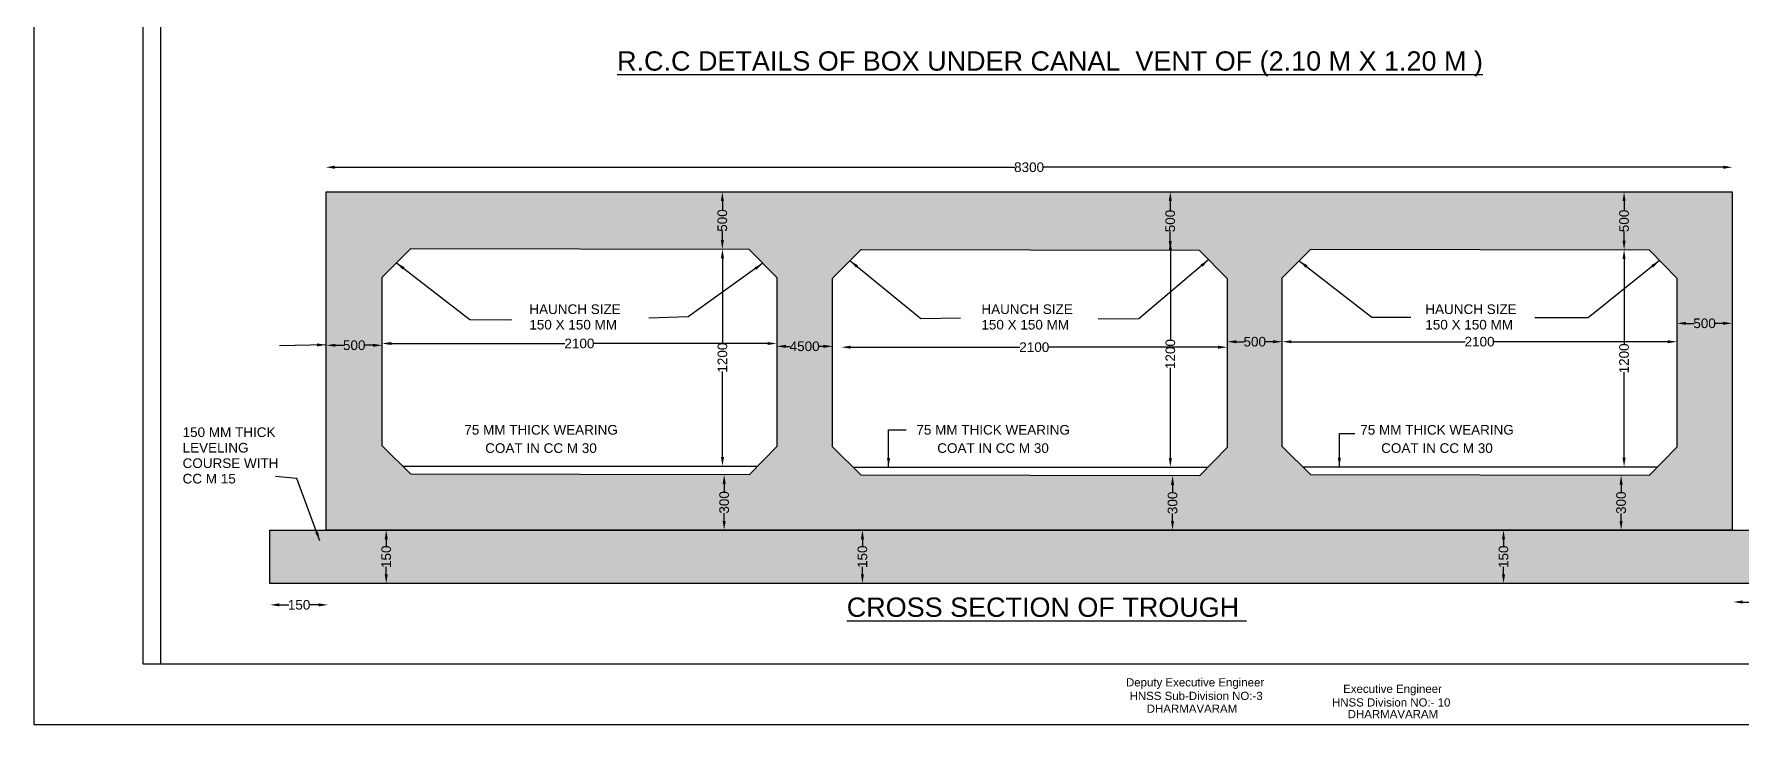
# Model space of a CAD drawing. Header units: millimetres. Extents: x 1099666 to 1368832, y 44489344 to 44677703.
# Drawn here: x 1099666 to 1276635, y 44489344 to 44560984 of the extents above; entities that cross this region are included whole.
import ezdxf

# ---------------------------------------------------------------- set-up
doc = ezdxf.new("R2010")
doc.units = ezdxf.units.MM
doc.header["$MEASUREMENT"] = 0
for name, color, linetype in [('DIMENSIONS', 7, 'Continuous'), ('DRAWING', 2, 'Continuous'), ('TEXT', 7, 'Continuous')]:
    doc.layers.add(name, color=color, linetype=linetype)
doc.styles.get("Standard").update_dxf_attribs({"font": 'arial.ttf', "height": 1000})
doc.dimstyles.get("Standard").update_dxf_attribs({"dimtxt": 1000, "dimasz": 950, "dimexe": 0.18, "dimexo": 0.0625, "dimgap": 0.09, "dimtad": 0, "dimdec": 0, "dimzin": 0, "dimdsep": 46, "dimtxsty": 'Standard', "dimcen": 0.09, "dimse1": 1, "dimse2": 1, "dimadec": 0, "dimazin": 0, "dimtfac": 1, "dimtdec": 0, "dimtofl": 0, "dimtmove": 0, "dimatfit": 3, "dimfxl": 1, "dimtolj": 1, "dimtzin": 0, "dimarcsym": 0})
pattern_1 = [(50, (0, 0), (3586.30091, -313.76067), [375, -4125]), (355, (0, 0), (-693.75667, 3760.96067), [300, -3300]), (100.4514, (299, -26), (2892.5469, 3447.1977), [318.70095, -3505.71056]), (46.1842, (0, 1000), (5336.20524, -827.59507), [562.5, -6187.5]), (96.6356, (444.7, 931), (4673.3135, 4870.58935), [478.05144, -5258.565]), (351.1842, (0, 1000), (4673.3097, 4870.593), [450, -4950]), (21, (500, 750), (2984.53526, -2013.09445), [375, -4125]), (326, (500, 750), (1216.57666, 3625.75023), [300, -3300]), (71.4514, (748.7, 582.2), (4201.11314, 1612.65248), [318.70095, -3505.71056]), (37.5, (0, 0), (60.799277, 1664.46927), [0, -3260, 0, -3350, 0, -3312.5]), (7.5, (0, 0), (1315.34769, 1972.05856), [0, -1910, 0, -3185, 0, -1262.5]), (327.5, (-1115, 0), (2669.11218, -112.77436), [0, -1250, 0, -3900, 0, -5175]), (317.5, (-1615, 0), (2915.93085, 500.52491), [0, -1625, 0, -2590, 0, -3675])]

# ---------------------------------------------------------------- blocks, each defined once
blk = doc.blocks.new('*D95')
at = {"layer": 'Defpoints', "color": 0, "transparency": 16777216}
for p in [(1129941, 44528825), (1129941, 44528712), (1135727, 44528825)]:
    blk.add_point(p, dxfattribs=at)
at = {"layer": 'DIMENSIONS', "color": 0, "lineweight": -2, "transparency": 16777216}
for p, q in [((1130891, 44528712), (1131731, 44528712)), ((1134777, 44528712), (1133937, 44528712))]:
    blk.add_line(p, q, dxfattribs=at)
at = {"layer": 'DIMENSIONS', "color": 0, "transparency": 16777216}
for points in [[(1130891, 44528870), (1130891, 44528553), (1129941, 44528712)], [(1134777, 44528870), (1134777, 44528553), (1135727, 44528712)]]:
    blk.add_solid(points, dxfattribs=at)
at = {"layer": 'DIMENSIONS', "color": 0, "transparency": 16777216, "insert": (1132834, 44528712), "char_height": 1000, "attachment_point": 5}
blk.add_mtext('\\A1;500', dxfattribs=at)
blk = doc.blocks.new('*D96')
at = {"layer": 'Defpoints', "color": 0, "transparency": 16777216}
for p in [(1135727, 44528825), (1176620, 44528898), (1176620, 44528825)]:
    blk.add_point(p, dxfattribs=at)
at = {"layer": 'DIMENSIONS', "color": 0, "lineweight": -2, "transparency": 16777216}
for p, q in [((1136677, 44528898), (1154673, 44528898)), ((1175670, 44528898), (1157673, 44528898))]:
    blk.add_line(p, q, dxfattribs=at)
at = {"layer": 'DIMENSIONS', "color": 0, "transparency": 16777216}
for points in [[(1136677, 44529057), (1136677, 44528740), (1135727, 44528898)], [(1175670, 44529057), (1175670, 44528740), (1176620, 44528898)]]:
    blk.add_solid(points, dxfattribs=at)
at = {"layer": 'DIMENSIONS', "color": 0, "transparency": 16777216, "insert": (1156173, 44528898), "char_height": 1000, "attachment_point": 5}
blk.add_mtext('\\A1;2100', dxfattribs=at)
blk = doc.blocks.new('*D97')
at = {"layer": 'Defpoints', "color": 0, "transparency": 16777216}
for p in [(1170995, 44538689), (1170995, 44516173), (1170995, 44516173)]:
    blk.add_point(p, dxfattribs=at)
at = {"layer": 'DIMENSIONS', "color": 0, "lineweight": -2, "transparency": 16777216}
for p, q in [((1170995, 44537739), (1170995, 44528875)), ((1170995, 44517123), (1170995, 44525986))]:
    blk.add_line(p, q, dxfattribs=at)
at = {"layer": 'DIMENSIONS', "color": 0, "transparency": 16777216}
for points in [[(1170837, 44537739), (1171154, 44537739), (1170995, 44538689)], [(1170837, 44517123), (1171154, 44517123), (1170995, 44516173)]]:
    blk.add_solid(points, dxfattribs=at)
at = {"layer": 'DIMENSIONS', "color": 0, "transparency": 16777216, "insert": (1170995, 44527431), "char_height": 1000, "attachment_point": 5, "rotation": 90}
blk.add_mtext('\\A1;1200', dxfattribs=at)
blk = doc.blocks.new('*D98')
at = {"layer": 'Defpoints', "color": 0, "transparency": 16777216}
for p in [(1170994, 44515289), (1170994, 44509549), (1171174, 44509549)]:
    blk.add_point(p, dxfattribs=at)
at = {"layer": 'DIMENSIONS', "color": 0, "lineweight": -2, "transparency": 16777216}
for p, q in [((1171174, 44514339), (1171174, 44513521)), ((1171174, 44510499), (1171174, 44511316))]:
    blk.add_line(p, q, dxfattribs=at)
at = {"layer": 'DIMENSIONS', "color": 0, "transparency": 16777216}
for points in [[(1171016, 44514339), (1171332, 44514339), (1171174, 44515289)], [(1171016, 44510499), (1171332, 44510499), (1171174, 44509549)]]:
    blk.add_solid(points, dxfattribs=at)
at = {"layer": 'DIMENSIONS', "color": 0, "transparency": 16777216, "insert": (1171174, 44512419), "char_height": 1000, "attachment_point": 5, "rotation": 90}
blk.add_mtext('\\A1;300', dxfattribs=at)
blk = doc.blocks.new('*D99')
at = {"layer": 'Defpoints', "color": 0, "transparency": 16777216}
for p in [(1136152, 44509549), (1136152, 44504012), (1136152, 44504012)]:
    blk.add_point(p, dxfattribs=at)
at = {"layer": 'DIMENSIONS', "color": 0, "lineweight": -2, "transparency": 16777216}
for p, q in [((1136152, 44508599), (1136152, 44507836)), ((1136152, 44504962), (1136152, 44505724))]:
    blk.add_line(p, q, dxfattribs=at)
at = {"layer": 'DIMENSIONS', "color": 0, "transparency": 16777216}
for points in [[(1135993, 44508599), (1136310, 44508599), (1136152, 44509549)], [(1135993, 44504962), (1136310, 44504962), (1136152, 44504012)]]:
    blk.add_solid(points, dxfattribs=at)
at = {"layer": 'DIMENSIONS', "color": 0, "transparency": 16777216, "insert": (1136152, 44506780), "char_height": 1000, "attachment_point": 5, "rotation": 90}
blk.add_mtext('\\A1;150', dxfattribs=at)
blk = doc.blocks.new('*D100')
at = {"layer": 'Defpoints', "color": 0, "transparency": 16777216}
for p in [(1124128, 44501789), (1124128, 44501789), (1130110, 44501847)]:
    blk.add_point(p, dxfattribs=at)
at = {"layer": 'DIMENSIONS', "color": 0, "lineweight": -2, "transparency": 16777216}
for p, q in [((1125078, 44501789), (1126063, 44501789)), ((1129160, 44501789), (1128175, 44501789))]:
    blk.add_line(p, q, dxfattribs=at)
at = {"layer": 'DIMENSIONS', "color": 0, "transparency": 16777216}
for points in [[(1125078, 44501947), (1125078, 44501630), (1124128, 44501789)], [(1129160, 44501947), (1129160, 44501630), (1130110, 44501789)]]:
    blk.add_solid(points, dxfattribs=at)
at = {"layer": 'DIMENSIONS', "color": 0, "transparency": 16777216, "insert": (1127119, 44501789), "char_height": 1000, "attachment_point": 5}
blk.add_mtext('\\A1;150', dxfattribs=at)
blk = doc.blocks.new('*D101')
at = {"layer": 'Defpoints', "color": 0, "transparency": 16777216}
for p in [(1185502, 44509549), (1185502, 44504012), (1185502, 44504012)]:
    blk.add_point(p, dxfattribs=at)
at = {"layer": 'DIMENSIONS', "color": 0, "lineweight": -2, "transparency": 16777216}
for p, q in [((1185502, 44508599), (1185502, 44507836)), ((1185502, 44504962), (1185502, 44505724))]:
    blk.add_line(p, q, dxfattribs=at)
at = {"layer": 'DIMENSIONS', "color": 0, "transparency": 16777216}
for points in [[(1185343, 44508599), (1185660, 44508599), (1185502, 44509549)], [(1185343, 44504962), (1185660, 44504962), (1185502, 44504012)]]:
    blk.add_solid(points, dxfattribs=at)
at = {"layer": 'DIMENSIONS', "color": 0, "transparency": 16777216, "insert": (1185502, 44506780), "char_height": 1000, "attachment_point": 5, "rotation": 90}
blk.add_mtext('\\A1;150', dxfattribs=at)
blk = doc.blocks.new('*D102')
at = {"layer": 'Defpoints', "color": 0, "transparency": 16777216}
for p in [(1217640, 44515186), (1217651, 44515186), (1217640, 44509549)]:
    blk.add_point(p, dxfattribs=at)
at = {"layer": 'DIMENSIONS', "color": 0, "lineweight": -2, "transparency": 16777216}
for p, q in [((1217640, 44514236), (1217640, 44513470)), ((1217640, 44510499), (1217640, 44511265))]:
    blk.add_line(p, q, dxfattribs=at)
at = {"layer": 'DIMENSIONS', "color": 0, "transparency": 16777216}
for points in [[(1217482, 44514236), (1217798, 44514236), (1217640, 44515186)], [(1217482, 44510499), (1217798, 44510499), (1217640, 44509549)]]:
    blk.add_solid(points, dxfattribs=at)
at = {"layer": 'DIMENSIONS', "color": 0, "transparency": 16777216, "insert": (1217640, 44512367), "char_height": 1000, "attachment_point": 5, "rotation": 90}
blk.add_mtext('\\A1;300', dxfattribs=at)
blk = doc.blocks.new('*D103')
at = {"layer": 'Defpoints', "color": 0, "transparency": 16777216}
for p in [(1251822, 44509549), (1251822, 44504012), (1251937, 44504012)]:
    blk.add_point(p, dxfattribs=at)
at = {"layer": 'DIMENSIONS', "color": 0, "lineweight": -2, "transparency": 16777216}
for p, q in [((1251937, 44508599), (1251937, 44507836)), ((1251937, 44504962), (1251937, 44505724))]:
    blk.add_line(p, q, dxfattribs=at)
at = {"layer": 'DIMENSIONS', "color": 0, "transparency": 16777216}
for points in [[(1251778, 44508599), (1252095, 44508599), (1251937, 44509549)], [(1251778, 44504962), (1252095, 44504962), (1251937, 44504012)]]:
    blk.add_solid(points, dxfattribs=at)
at = {"layer": 'DIMENSIONS', "color": 0, "transparency": 16777216, "insert": (1251937, 44506780), "char_height": 1000, "attachment_point": 5, "rotation": 90}
blk.add_mtext('\\A1;150', dxfattribs=at)
blk = doc.blocks.new('*D104')
at = {"layer": 'Defpoints', "color": 0, "transparency": 16777216}
for p in [(1264123, 44515211), (1264458, 44515211), (1264447, 44509549)]:
    blk.add_point(p, dxfattribs=at)
at = {"layer": 'DIMENSIONS', "color": 0, "lineweight": -2, "transparency": 16777216}
for p, q in [((1264123, 44514261), (1264123, 44513482)), ((1264123, 44510499), (1264123, 44511277))]:
    blk.add_line(p, q, dxfattribs=at)
at = {"layer": 'DIMENSIONS', "color": 0, "transparency": 16777216}
for points in [[(1263965, 44514261), (1264282, 44514261), (1264123, 44515211)], [(1263965, 44510499), (1264282, 44510499), (1264123, 44509549)]]:
    blk.add_solid(points, dxfattribs=at)
at = {"layer": 'DIMENSIONS', "color": 0, "transparency": 16777216, "insert": (1264123, 44512380), "char_height": 1000, "attachment_point": 5, "rotation": 90}
blk.add_mtext('\\A1;300', dxfattribs=at)
blk = doc.blocks.new('*D105')
at = {"layer": 'Defpoints', "color": 0, "transparency": 16777216}
for p in [(1275755, 44501907), (1281502, 44502086), (1281502, 44501966)]:
    blk.add_point(p, dxfattribs=at)
at = {"layer": 'DIMENSIONS', "color": 0, "lineweight": -2, "transparency": 16777216}
for p, q in [((1276705, 44502086), (1277573, 44502086)), ((1280552, 44502086), (1279685, 44502086))]:
    blk.add_line(p, q, dxfattribs=at)
at = {"layer": 'DIMENSIONS', "color": 0, "transparency": 16777216}
for points in [[(1276705, 44502244), (1276705, 44501927), (1275755, 44502086)], [(1280552, 44502244), (1280552, 44501927), (1281502, 44502086)]]:
    blk.add_solid(points, dxfattribs=at)
at = {"layer": 'DIMENSIONS', "color": 0, "transparency": 16777216, "insert": (1278629, 44502086), "char_height": 1000, "attachment_point": 5}
blk.add_mtext('\\A1;150', dxfattribs=at)
blk = doc.blocks.new('*D107')
at = {"layer": 'Defpoints', "color": 0, "transparency": 16777216}
for p in [(1269901, 44530987), (1275645, 44530987), (1275645, 44530987)]:
    blk.add_point(p, dxfattribs=at)
at = {"layer": 'DIMENSIONS', "color": 0, "lineweight": -2, "transparency": 16777216}
for p, q in [((1270851, 44530987), (1271670, 44530987)), ((1274695, 44530987), (1273876, 44530987))]:
    blk.add_line(p, q, dxfattribs=at)
at = {"layer": 'DIMENSIONS', "color": 0, "transparency": 16777216}
for points in [[(1270851, 44531146), (1270851, 44530829), (1269901, 44530987)], [(1274695, 44531146), (1274695, 44530829), (1275645, 44530987)]]:
    blk.add_solid(points, dxfattribs=at)
at = {"layer": 'DIMENSIONS', "color": 0, "transparency": 16777216, "insert": (1272773, 44530987), "char_height": 1000, "attachment_point": 5}
blk.add_mtext('\\A1;500', dxfattribs=at)
blk = doc.blocks.new('*D108')
at = {"layer": 'Defpoints', "color": 0, "transparency": 16777216}
for p in [(1229008, 44529082), (1229008, 44529082), (1269901, 44529082)]:
    blk.add_point(p, dxfattribs=at)
at = {"layer": 'DIMENSIONS', "color": 0, "lineweight": -2, "transparency": 16777216}
for p, q in [((1229958, 44529082), (1247954, 44529082)), ((1268951, 44529082), (1250954, 44529082))]:
    blk.add_line(p, q, dxfattribs=at)
at = {"layer": 'DIMENSIONS', "color": 0, "transparency": 16777216}
for points in [[(1229958, 44529240), (1229958, 44528923), (1229008, 44529082)], [(1268951, 44529240), (1268951, 44528923), (1269901, 44529082)]]:
    blk.add_solid(points, dxfattribs=at)
at = {"layer": 'DIMENSIONS', "color": 0, "transparency": 16777216, "insert": (1249454, 44529082), "char_height": 1000, "attachment_point": 5}
blk.add_mtext('\\A1;2100', dxfattribs=at)
blk = doc.blocks.new('*D109')
at = {"layer": 'Defpoints', "color": 0, "transparency": 16777216}
for p in [(1264431, 44538611), (1264431, 44538611), (1264387, 44516095)]:
    blk.add_point(p, dxfattribs=at)
at = {"layer": 'DIMENSIONS', "color": 0, "lineweight": -2, "transparency": 16777216}
for p, q in [((1264431, 44537661), (1264431, 44528797)), ((1264431, 44517045), (1264431, 44525908))]:
    blk.add_line(p, q, dxfattribs=at)
at = {"layer": 'DIMENSIONS', "color": 0, "transparency": 16777216}
for points in [[(1264272, 44537661), (1264589, 44537661), (1264431, 44538611)], [(1264272, 44517045), (1264589, 44517045), (1264431, 44516095)]]:
    blk.add_solid(points, dxfattribs=at)
at = {"layer": 'DIMENSIONS', "color": 0, "transparency": 16777216, "insert": (1264431, 44527353), "char_height": 1000, "attachment_point": 5, "rotation": 90}
blk.add_mtext('\\A1;1200', dxfattribs=at)
blk = doc.blocks.new('*D110')
at = {"layer": 'Defpoints', "color": 0, "transparency": 16777216}
for p in [(1264431, 44544612), (1264419, 44538611), (1264431, 44538611)]:
    blk.add_point(p, dxfattribs=at)
at = {"layer": 'DIMENSIONS', "color": 0, "lineweight": -2, "transparency": 16777216}
for p, q in [((1264431, 44543662), (1264431, 44542715)), ((1264431, 44539561), (1264431, 44540508))]:
    blk.add_line(p, q, dxfattribs=at)
at = {"layer": 'DIMENSIONS', "color": 0, "transparency": 16777216}
for points in [[(1264272, 44543662), (1264589, 44543662), (1264431, 44544612)], [(1264272, 44539561), (1264589, 44539561), (1264431, 44538611)]]:
    blk.add_solid(points, dxfattribs=at)
at = {"layer": 'DIMENSIONS', "color": 0, "transparency": 16777216, "insert": (1264431, 44541611), "char_height": 1000, "attachment_point": 5, "rotation": 90}
blk.add_mtext('\\A1;500', dxfattribs=at)
blk = doc.blocks.new('*D111')
at = {"layer": 'Defpoints', "color": 0, "transparency": 16777216}
for p in [(1217413, 44544612), (1217401, 44538586), (1217401, 44538586)]:
    blk.add_point(p, dxfattribs=at)
at = {"layer": 'DIMENSIONS', "color": 0, "lineweight": -2, "transparency": 16777216}
for p, q in [((1217401, 44543662), (1217401, 44542702)), ((1217401, 44539536), (1217401, 44540496))]:
    blk.add_line(p, q, dxfattribs=at)
at = {"layer": 'DIMENSIONS', "color": 0, "transparency": 16777216}
for points in [[(1217243, 44543662), (1217560, 44543662), (1217401, 44544612)], [(1217243, 44539536), (1217560, 44539536), (1217401, 44538586)]]:
    blk.add_solid(points, dxfattribs=at)
at = {"layer": 'DIMENSIONS', "color": 0, "transparency": 16777216, "insert": (1217401, 44541599), "char_height": 1000, "attachment_point": 5, "rotation": 90}
blk.add_mtext('\\A1;500', dxfattribs=at)
blk = doc.blocks.new('*D112')
at = {"layer": 'Defpoints', "color": 0, "transparency": 16777216}
for p in [(1217401, 44539536), (1217401, 44516070), (1217413, 44516070)]:
    blk.add_point(p, dxfattribs=at)
at = {"layer": 'DIMENSIONS', "color": 0, "lineweight": -2, "transparency": 16777216}
for p, q in [((1217413, 44538586), (1217413, 44529248)), ((1217413, 44517020), (1217413, 44526359))]:
    blk.add_line(p, q, dxfattribs=at)
at = {"layer": 'DIMENSIONS', "color": 0, "transparency": 16777216}
for points in [[(1217255, 44538586), (1217572, 44538586), (1217413, 44539536)], [(1217255, 44517020), (1217572, 44517020), (1217413, 44516070)]]:
    blk.add_solid(points, dxfattribs=at)
at = {"layer": 'DIMENSIONS', "color": 0, "transparency": 16777216, "insert": (1217413, 44527803), "char_height": 1000, "attachment_point": 5, "rotation": 90}
blk.add_mtext('\\A1;1200', dxfattribs=at)
blk = doc.blocks.new('*D113')
at = {"layer": 'Defpoints', "color": 0, "transparency": 16777216}
for p in [(1223298, 44529082), (1223298, 44529082), (1229008, 44529082)]:
    blk.add_point(p, dxfattribs=at)
at = {"layer": 'DIMENSIONS', "color": 0, "lineweight": -2, "transparency": 16777216}
for p, q in [((1224248, 44529082), (1225050, 44529082)), ((1228058, 44529082), (1227256, 44529082))]:
    blk.add_line(p, q, dxfattribs=at)
at = {"layer": 'DIMENSIONS', "color": 0, "transparency": 16777216}
for points in [[(1224248, 44529240), (1224248, 44528923), (1223298, 44529082)], [(1228058, 44529240), (1228058, 44528923), (1229008, 44529082)]]:
    blk.add_solid(points, dxfattribs=at)
at = {"layer": 'DIMENSIONS', "color": 0, "transparency": 16777216, "insert": (1226153, 44529082), "char_height": 1000, "attachment_point": 5}
blk.add_mtext('\\A1;500', dxfattribs=at)
blk = doc.blocks.new('*D114')
at = {"layer": 'Defpoints', "color": 0, "transparency": 16777216}
for p in [(1183325, 44528782), (1183325, 44528514), (1223298, 44529082)]:
    blk.add_point(p, dxfattribs=at)
at = {"layer": 'DIMENSIONS', "color": 0, "lineweight": -2, "transparency": 16777216}
for p, q in [((1184275, 44528514), (1201811, 44528514)), ((1222348, 44528514), (1204812, 44528514))]:
    blk.add_line(p, q, dxfattribs=at)
at = {"layer": 'DIMENSIONS', "color": 0, "transparency": 16777216}
for points in [[(1184275, 44528672), (1184275, 44528356), (1183325, 44528514)], [(1222348, 44528672), (1222348, 44528356), (1223298, 44528514)]]:
    blk.add_solid(points, dxfattribs=at)
at = {"layer": 'DIMENSIONS', "color": 0, "transparency": 16777216, "insert": (1203311, 44528514), "char_height": 1000, "attachment_point": 5}
blk.add_mtext('\\A1;2100', dxfattribs=at)
blk = doc.blocks.new('*D115')
at = {"layer": 'Defpoints', "color": 0, "transparency": 16777216}
for p in [(1176620, 44528898), (1176620, 44528603), (1182405, 44528514)]:
    blk.add_point(p, dxfattribs=at)
at = {"layer": 'DIMENSIONS', "color": 0, "lineweight": -2, "transparency": 16777216}
for p, q in [((1177570, 44528603), (1178001, 44528603)), ((1181455, 44528603), (1181024, 44528603))]:
    blk.add_line(p, q, dxfattribs=at)
at = {"layer": 'DIMENSIONS', "color": 0, "transparency": 16777216}
for points in [[(1177570, 44528762), (1177570, 44528445), (1176620, 44528603)], [(1181455, 44528762), (1181455, 44528445), (1182405, 44528603)]]:
    blk.add_solid(points, dxfattribs=at)
at = {"layer": 'DIMENSIONS', "color": 0, "transparency": 16777216, "insert": (1179512, 44528603), "char_height": 1000, "attachment_point": 5}
blk.add_mtext('\\A1;4500', dxfattribs=at)
blk = doc.blocks.new('*D116')
at = {"layer": 'Defpoints', "color": 0, "transparency": 16777216}
for p in [(1129893, 44547249), (1129893, 44547177), (1275651, 44547249)]:
    blk.add_point(p, dxfattribs=at)
at = {"layer": 'DIMENSIONS', "color": 0, "lineweight": -2, "transparency": 16777216}
for p, q in [((1130843, 44547177), (1201280, 44547177)), ((1274701, 44547177), (1204264, 44547177))]:
    blk.add_line(p, q, dxfattribs=at)
at = {"layer": 'DIMENSIONS', "color": 0, "transparency": 16777216}
for points in [[(1130843, 44547336), (1130843, 44547019), (1129893, 44547177)], [(1274701, 44547336), (1274701, 44547019), (1275651, 44547177)]]:
    blk.add_solid(points, dxfattribs=at)
at = {"layer": 'DIMENSIONS', "color": 0, "transparency": 16777216, "insert": (1202772, 44547177), "char_height": 1000, "attachment_point": 5}
blk.add_mtext('\\A1;8300', dxfattribs=at)
blk = doc.blocks.new('*D119')
at = {"layer": 'Defpoints', "color": 0, "transparency": 16777216}
for p in [(1170984, 44544612), (1170995, 44544612), (1170995, 44538689)]:
    blk.add_point(p, dxfattribs=at)
at = {"layer": 'DIMENSIONS', "color": 0, "lineweight": -2, "transparency": 16777216}
for p, q in [((1170984, 44543662), (1170984, 44542754)), ((1170984, 44539639), (1170984, 44540547))]:
    blk.add_line(p, q, dxfattribs=at)
at = {"layer": 'DIMENSIONS', "color": 0, "transparency": 16777216}
for points in [[(1170825, 44543662), (1171142, 44543662), (1170984, 44544612)], [(1170825, 44539639), (1171142, 44539639), (1170984, 44538689)]]:
    blk.add_solid(points, dxfattribs=at)
at = {"layer": 'DIMENSIONS', "color": 0, "transparency": 16777216, "insert": (1170984, 44541650), "char_height": 1000, "attachment_point": 5, "rotation": 90}
blk.add_mtext('\\A1;500', dxfattribs=at)

msp = doc.modelspace()

# ---------------------------------------------------------------- hatches: boundary and pattern name
at = {"layer": 'DRAWING'}
h = msp.add_hatch(dxfattribs=at)
h.set_pattern_fill('AR-CONC', color=0, scale=500, style=0)
h.set_pattern_definition(pattern_1)
h.paths.add_polyline_path([(1275645.2, 44544612.4), (1129940.6, 44544612.4), (1129940.6, 44509548.7), (1275645.2, 44509548.7)])
h.paths.add_polyline_path([(1231967.3, 44538673.6), (1267014.6, 44538605.6), (1269900.6, 44535680.2), (1269900.6, 44518147.3), (1267033.8, 44515205.6), (1231979.2, 44515274.3), (1229007.6, 44518198.2), (1229007.6, 44535711.1)], flags=16)
h.paths.add_polyline_path([(1223298.2, 44535655.2), (1223298.2, 44518122.3), (1220431.4, 44515180.6), (1185376.8, 44515249.3), (1182405.2, 44518173.2), (1182405.2, 44535686.1), (1185364.9, 44538648.6), (1220412.2, 44538580.6)], flags=16)
h.paths.add_polyline_path([(1176619.8, 44535757.9), (1176619.8, 44518225), (1173753, 44515283.2), (1138698.4, 44515351.9), (1135726.7, 44518275.9), (1135726.7, 44535788.7), (1138686.5, 44538751.3), (1173733.8, 44538683.2)], flags=16)
h = msp.add_hatch(dxfattribs=at)
h.set_pattern_fill('AR-CONC', color=0, scale=500, style=0)
h.set_pattern_definition(pattern_1)
h.paths.add_polyline_path([(1281384.1, 44504012.2), (1281384.1, 44509548.7), (1124082.4, 44509548.7), (1124082.4, 44504012.2)])

# ---------------------------------------------------------------- linework, layer by layer
at = {"layer": 'DIMENSIONS', "color": 0}
msp.add_lwpolyline([(1368831.8, 44489343.7), (1099665.8, 44489343.7), (1099665.8, 44677702.9), (1368831.8, 44677702.9)], close=True, dxfattribs=at)
at = {"layer": 'DIMENSIONS'}
msp.add_lwpolyline([(1362139.2, 44495639.2), (1110959.1, 44495639.2), (1110959.1, 44673046.5), (1362139.2, 44673046.5)], close=True, dxfattribs=at)
msp.add_lwpolyline([(1362139.2, 44671271), (1112771.8, 44671271), (1112771.8, 44495639.2)], dxfattribs=at)
at = {"layer": 'DRAWING', "color": 0}
for points in [[(1129940.6, 44544612.4), (1275645.2, 44544612.4), (1275645.2, 44509548.7), (1129940.6, 44509548.7)], [(1124082.4, 44509548.7), (1281384.1, 44509548.7), (1281384.1, 44504012.2), (1124082.4, 44504012.2)]]:
    msp.add_lwpolyline(points, close=True, dxfattribs=at)
for points in [[(1135726.7, 44518275.9), (1135726.7, 44535788.7), (1138686.5, 44538751.3), (1173733.8, 44538683.2), (1176619.8, 44535757.9), (1176619.8, 44518225), (1173753, 44515283.2), (1138698.4, 44515351.9), (1135726.7, 44518275.9)], [(1182405.2, 44518173.2), (1182405.2, 44535686.1), (1185364.9, 44538648.6), (1220412.2, 44538580.6), (1223298.2, 44535655.2), (1223298.2, 44518122.3), (1220431.4, 44515180.6), (1185376.8, 44515249.3), (1182405.2, 44518173.2)], [(1229007.6, 44518198.2), (1229007.6, 44535711.1), (1231967.3, 44538673.6), (1267014.6, 44538605.6), (1269900.6, 44535680.2), (1269900.6, 44518147.3), (1267033.8, 44515205.6), (1231979.2, 44515274.3), (1229007.6, 44518198.2)], [(1137864.3, 44516172.6), (1174619.7, 44516172.6)], [(1184542.8, 44516069.9), (1221298.2, 44516069.9)], [(1231145.2, 44516094.9), (1267900.6, 44516094.9)]]:
    msp.add_lwpolyline(points, dxfattribs=at)

# ---------------------------------------------------------------- texts
at = {"layer": 'DIMENSIONS', "insert": (1190035.3, 44520456.5), "char_height": 1000, "attachment_point": 1}
msp.add_mtext('\\A1;', dxfattribs=at)
at = {"layer": 'TEXT', "color": 0}
for s, height, p in [('%%UR.C.C DETAILS OF BOX UNDER CANAL  VENT OF (2.10 M X 1.20 M )', 2000, (1160076.2, 44557198.6)), ('HAUNCH SIZE ', 1000, (1150983.5, 44531955.8)), ('HAUNCH SIZE ', 1000, (1197830.3, 44531955.8)), ('HAUNCH SIZE ', 1000, (1243832.8, 44531955.8)), ('150 X 150 MM', 1000, (1150983.5, 44530349.4)), ('150 X 150 MM', 1000, (1197830.3, 44530349.4)), ('150 X 150 MM', 1000, (1243832.8, 44530349.4)), ('75 MM THICK WEARING ', 1000, (1144246.1, 44519446.8)), ('75 MM THICK WEARING ', 1000, (1191092.9, 44519446.8)), ('75 MM THICK WEARING ', 1000, (1237095.4, 44519446.8)), ('150 MM THICK ', 1000, (1115049.2, 44519197)), ('LEVELING', 1000, (1115049.2, 44517590.6)), ('COAT IN CC M 30', 1000, (1146410.1, 44517551)), ('COAT IN CC M 30', 1000, (1193256.9, 44517551)), ('COAT IN CC M 30', 1000, (1239259.4, 44517551)), ('COURSE WITH', 1000, (1115049.2, 44515984.2)), ('CC M 15  ', 1000, (1115049.2, 44514377.8)), ('%%UCROSS SECTION OF TROUGH ', 2000, (1183878.3, 44500549.5)), ('Deputy Executive Engineer ', 850, (1212814.1, 44493330.8)), ('HNSS Sub-Division NO:-3', 850, (1213190.2, 44491926.5)), ('HNSS Division NO:- 10', 850, (1234159, 44491248.4)), ('Executive Engineer ', 850, (1235319.1, 44492659.7)), ('DHARMAVARAM ', 850, (1214969.6, 44490598.1)), ('DHARMAVARAM', 850, (1235794.2, 44490038.6))]:
    msp.add_text(s, height=height, dxfattribs=at).set_placement(p)

# ---------------------------------------------------------------- dimensions: what is measured, and where the dimension line sits
at = {"layer": 'DIMENSIONS', "color": 0}
for base, p1, p2, text, picture, middle in [((1129893, 44547177.4), (1275650.7, 44547249.3), (1129893, 44547249.3), '8300', '*D116', (1202771.8, 44547177.4)), ((1275645.2, 44530987.3), (1269900.6, 44530987.3), (1275645.2, 44530987.3), '500', '*D107', (1272772.9, 44530987.3)), ((1129940.6, 44528711.6), (1135726.7, 44528825.5), (1129940.6, 44528825.5), '500', '*D95', (1132833.7, 44528711.6)), ((1176619.8, 44528898.2), (1135726.7, 44528825.5), (1176619.8, 44528825.5), '2100', '*D96', (1156173.3, 44528898.2)), ((1176619.8, 44528603.3), (1182405.2, 44528514), (1176619.8, 44528898.2), '4500', '*D115', (1179512.5, 44528603.3)), ((1183324.7, 44528514), (1223298.2, 44529081.7), (1183324.7, 44528781.9), '2100', '*D114', (1203311.5, 44528514)), ((1223298.2, 44529081.7), (1229007.6, 44529081.7), (1223298.2, 44529081.7), '500', '*D113', (1226152.9, 44529081.7)), ((1229007.6, 44529081.7), (1269900.6, 44529081.7), (1229007.6, 44529081.7), '2100', '*D108', (1249454.1, 44529081.7)), ((1281502.1, 44502085.5), (1275755.2, 44501906.7), (1281502.1, 44501966.3), '150', '*D105', (1278628.6, 44502085.5)), ((1124127.8, 44501788.5), (1130110.4, 44501847.1), (1124127.8, 44501788.5), '150', '*D100', (1127119.1, 44501788.5))]:
    dim = msp.add_linear_dim(base=base, p1=p1, p2=p2, text=text, dimstyle='Standard', dxfattribs=at)
    dim.commit()
    dim.dimension.update_dxf_attribs({"geometry": picture, "text_midpoint": middle})
at = {"layer": 'DIMENSIONS'}
dim = msp.add_linear_dim(base=(1170983.8, 44544612.4), p1=(1170995.3, 44538688.5), p2=(1170995.3, 44544612.4), angle=90, text='500', dimstyle='Standard', dxfattribs=at)
dim.commit()
dim.dimension.update_dxf_attribs({"geometry": '*D119', "text_midpoint": (1170983.8, 44541650.4)})
at = {"layer": 'DIMENSIONS', "color": 0}
for base, p1, p2, text, picture, middle in [((1217401.5, 44538586.4), (1217413.2, 44544612.4), (1217401.5, 44538586.4), '500', '*D111', (1217401.5, 44541599.4)), ((1264430.8, 44538610.6), (1264430.8, 44544612.4), (1264419.1, 44538610.6), '500', '*D110', (1264430.8, 44541611.5)), ((1170995.3, 44516172.6), (1170995.3, 44538688.5), (1170995.3, 44516172.6), '1200', '*D97', (1170995.3, 44527430.5)), ((1217413.2, 44516069.9), (1217401.5, 44539536.4), (1217401.5, 44516069.9), '1200', '*D112', (1217413.2, 44527803.2)), ((1264430.8, 44538610.6), (1264387, 44516094.9), (1264430.8, 44538610.6), '1200', '*D109', (1264430.8, 44527352.8)), ((1171173.8, 44509548.7), (1170993.6, 44515288.6), (1170993.6, 44509548.7), '300', '*D98', (1171173.8, 44512418.6)), ((1217640, 44515186), (1217640, 44509548.7), (1217651, 44515186), '300', '*D102', (1217640, 44512367.3)), ((1264123.5, 44515210.6), (1264446.7, 44509548.7), (1264457.8, 44515210.6), '300', '*D104', (1264123.5, 44512379.6)), ((1136151.7, 44504012.2), (1136151.7, 44509548.7), (1136151.7, 44504012.2), '150', '*D99', (1136151.7, 44506780.4)), ((1185501.7, 44504012.2), (1185501.7, 44509548.7), (1185501.7, 44504012.2), '150', '*D101', (1185501.7, 44506780.4)), ((1251936.8, 44504012.2), (1251822.4, 44509548.7), (1251822.4, 44504012.2), '150', '*D103', (1251936.8, 44506780.4))]:
    dim = msp.add_linear_dim(base=base, p1=p1, p2=p2, angle=90, text=text, dimstyle='Standard', dxfattribs=at)
    dim.commit()
    dim.dimension.update_dxf_attribs({"geometry": picture, "text_midpoint": middle})

# ---------------------------------------------------------------- leaders
for points in [[(1137206.6, 44537270), (1144808.9, 44531385.6), (1149165.2, 44531338.9)], [(1175176.8, 44537220.5), (1167453.8, 44531665.3), (1163378.6, 44531524.9)], [(1184206.7, 44537489.3), (1191557.2, 44531480.9), (1195649.6, 44531567.8)], [(1221385.3, 44537594.2), (1214129.4, 44531454), (1209925.7, 44531406.3)], [(1230764.3, 44537469.5), (1238301, 44531640.4), (1242337.5, 44531615)], [(1268099.9, 44537505.5), (1260724.3, 44531568.8), (1255185.4, 44531562.5)], [(1129940.6, 44528765.5), (1125088.6, 44528671.9)], [(1129267.9, 44508447.3), (1126888.6, 44514900.3), (1124666.3, 44515096.1)]]:
    msp.add_leader(points, dimstyle='Standard', override={"dimgap": 0.09, "dimtad": 0}, dxfattribs=at)
at = {"layer": 'DIMENSIONS'}
for points in [[(1188205.9, 44516069.9), (1188205.9, 44519956.5), (1190035.2, 44519956.5)], [(1234927.5, 44516094.9), (1234927.5, 44519547.8), (1236522.3, 44519547.8)]]:
    msp.add_leader(points, dimstyle='Standard', override={"dimgap": 0.09, "dimtad": 0}, dxfattribs=at)

doc.saveas('drawing.dxf')
